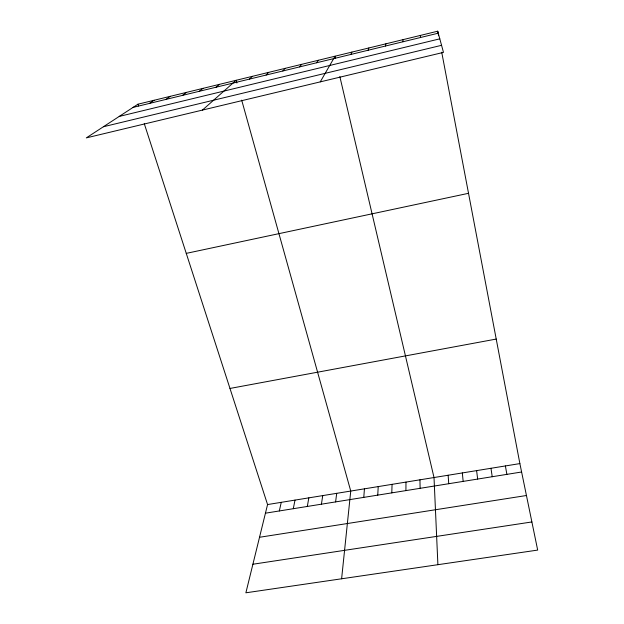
<?xml version="1.0" encoding="UTF-8"?>
<svg xmlns="http://www.w3.org/2000/svg" width="624" height="624" viewBox="0 0 624 624"><rect width="100%" height="100%" fill="white"/><g stroke="black" fill="none" stroke-linecap="round" stroke-linejoin="round"><path stroke-width="0.94" d="M405.92 490.604L405.974 482.087M391.794 492.874L392.059 484.349M377.746 495.128L378.222 486.595M402.948 41.777L403.073 39.64M363.769 497.383L364.447 488.826M341.609 578.791L350.75 491.057L241.691 100.144M335.603 501.907L336.703 493.334M321.422 504.184L322.733 495.604M307.32 506.454L308.833 497.858M293.288 508.708L295.004 500.105M385.46 46.036L385.905 43.82M279.326 510.955L281.252 502.336M144.284 123.692L267.563 504.559L245.879 592.8L537.677 550.087L519.878 463.593L441.722 52.229M368.082 50.255L368.846 47.97M350.813 54.452L351.897 52.104M320.252 81.877L335.057 56.207L335.494 58.063M316.61 62.774L318.31 60.278M299.668 66.893L301.673 64.334M282.828 70.988L285.145 68.359M266.097 75.052L268.71 72.361M249.475 79.092L252.377 76.339M202.426 110.089L236.145 80.285L236.902 83M216.037 87.22L219.531 84.334M199.235 91.307L203.011 88.358M182.536 95.371L186.599 92.352M165.937 99.403L170.29 96.33M149.448 103.412L154.081 100.277M137.974 104.2L86.323 137.881L443.477 52.377L437.728 31.2L137.974 104.2L138.544 105.955M133.068 107.398L438.266 33.189M119.207 116.431L439.803 38.836M103.405 126.742L441.558 45.318M186.256 253.375L468.523 193.307M229.983 388.448L496.22 339.066M267.563 504.559L519.878 463.593M265.442 513.185L521.609 472.001M259.529 537.272L526.445 495.511M252.899 564.236L531.89 521.953M339.854 76.627L434.015 477.532L437.9 564.697M437.728 31.2L438.586 35.74M505.385 465.949L506.883 474.365M490.963 468.289L492.227 476.72M476.611 470.621L477.656 479.068M420.342 35.435L420.553 37.502M462.337 472.937L463.156 481.4M448.141 475.238L448.734 483.717M419.96 479.817L420.116 488.319"/></g></svg>
